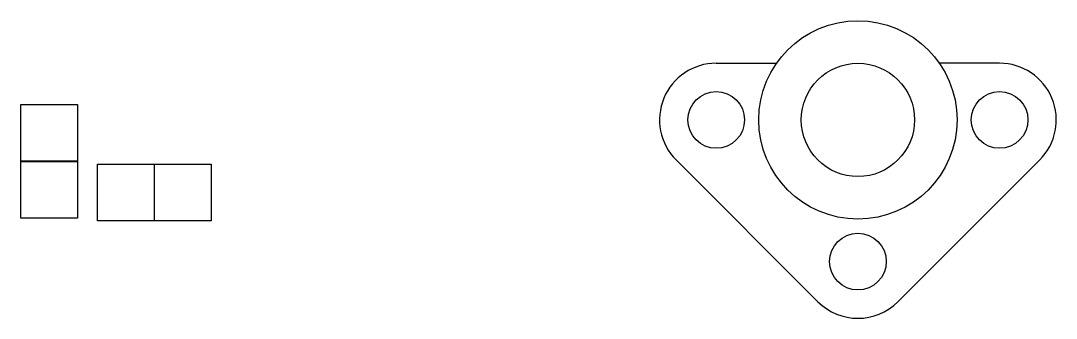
# Model space of a CAD drawing. Header units: millimetres. Extents: x 2425 to 4765, y 1810 to 3745.
# Drawn here: x 2424.6 to 2790, y 1810 to 1915 of the extents above.
import ezdxf

# ---------------------------------------------------------------- set-up
doc = ezdxf.new("R2010")
doc.units = ezdxf.units.MM

msp = doc.modelspace()

# ---------------------------------------------------------------- linework, layer by layer
for p, q in [((2670, 1900), (2691.28, 1900)), ((2770, 1900), (2748.72, 1900)), ((2424.57, 1885.45), (2444.57, 1885.45)), ((2424.57, 1865.45), (2424.57, 1885.45)), ((2444.57, 1885.45), (2444.57, 1865.45)), ((2444.57, 1865.45), (2424.57, 1865.45)), ((2424.57, 1865.32), (2444.57, 1865.32)), ((2424.57, 1845.32), (2424.57, 1865.32)), ((2444.57, 1865.32), (2444.57, 1845.32)), ((2451.61, 1844.39), (2451.61, 1864.39)), ((2451.61, 1864.39), (2471.61, 1864.39)), ((2471.61, 1864.39), (2471.61, 1844.39)), ((2471.74, 1844.39), (2471.74, 1864.39)), ((2471.74, 1864.39), (2491.74, 1864.39)), ((2491.74, 1864.39), (2491.74, 1844.39)), ((2655.86, 1865.86), (2705.86, 1815.86)), ((2734.14, 1815.86), (2784.14, 1865.86)), ((2444.57, 1845.32), (2424.57, 1845.32)), ((2471.61, 1844.39), (2451.61, 1844.39)), ((2491.74, 1844.39), (2471.74, 1844.39))]:
    msp.add_line(p, q)
for centre, radius in [((2720, 1880), 35), ((2720, 1880), 20), ((2670, 1880), 10), ((2770, 1880), 10), ((2720, 1830), 10)]:
    msp.add_circle(centre, radius)
for centre, start, end in [((2670, 1880), 90, 225), ((2770, 1880), 315, 90), ((2720, 1830), 225, 315)]:
    msp.add_arc(centre, 20, start, end)

doc.saveas('drawing.dxf')
